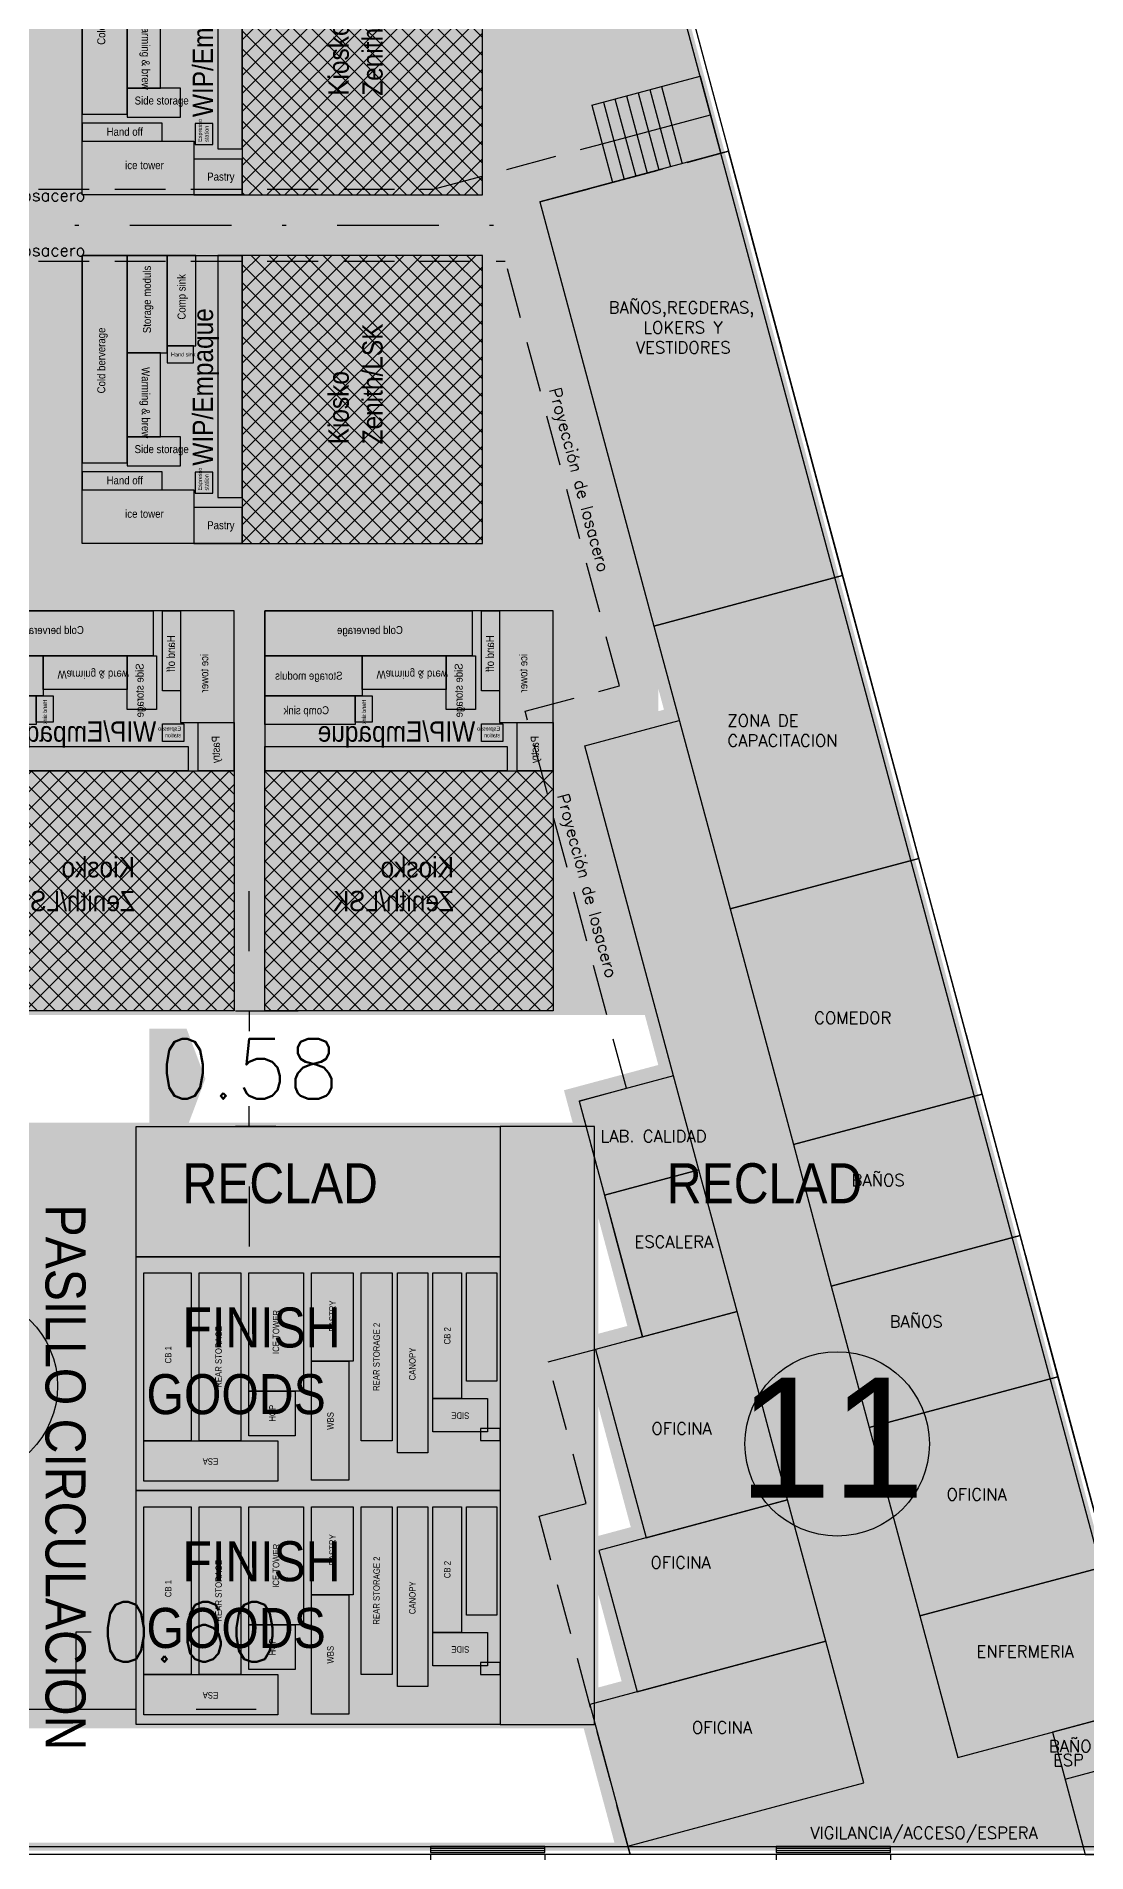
# Model space of a CAD drawing. Header units: millimetres. Extents: x 28 to 201, y 462 to 575.
# Drawn here: x 116.48 to 142.71, y 485.69 to 531.1 of the extents above; entities that cross this region are included whole.
import ezdxf

# ---------------------------------------------------------------- set-up
doc = ezdxf.new("R2010")
doc.units = ezdxf.units.MM
doc.linetypes.add('DASHDOT', pattern=[25.4, 12.7, -6.35, 0, -6.35])
doc.linetypes.add('HIDDEN', pattern=[9.525, 6.35, -3.175])
for name, color, linetype in [('1- 3', 3, 'Continuous'), ('1- muro de carga', 5, 'Continuous'), ('8 hatch 2', 104, 'Continuous'), ('8 ingmet', 170, 'Continuous'), ('8 text 1', 7, 'Continuous'), ('DIM GENERAL', 1, 'Continuous'), ('ejes', 140, 'DASHDOT'), ('LINEA LIMITE DE ZONIFICACION', 2, 'Continuous'), ('proy', 2, 'HIDDEN')]:
    doc.layers.add(name, color=color, linetype=linetype)
doc.styles.add('ARRAY BASE$0$Standard', font='arial.ttf')
doc.styles.add('ARRAY BASE$0$STYLE1', font='tt0009m_.ttf', dxfattribs={"width": 0.9})
doc.styles.get("Standard").update_dxf_attribs({"font": 'arial.ttf'})
doc.styles.add('TEXTO GENERAL', font='tt0009m_.ttf', dxfattribs={"width": 0.9, "height": 1})
doc.styles.add('TEXTOS', font='romans.shx')
doc.dimstyles.new('DIM-75P', dxfattribs={"dimtxt": 0.3, "dimasz": 0.3, "dimexe": 0.0675, "dimexo": 0.0468, "dimgap": 0.0375, "dimtad": 0, "dimtih": 1, "dimtoh": 1, "dimzin": 0, "dimdsep": 46, "dimtxsty": 'TEXTOS', "dimcen": 0.3, "dimclrd": 1, "dimclre": 1, "dimclrt": 2, "dimadec": 0, "dimazin": 0, "dimtfac": 1, "dimtmove": 1, "dimatfit": 3, "dimldrblk": 'flecha', "dimfxl": 0.045, "dimtolj": 1, "dimtzin": 0, "dimlwd": -1, "dimlwe": -1, "dimarcsym": 0})

# ---------------------------------------------------------------- blocks, each defined once
blk = doc.blocks.new('*D5')
at = {"layer": 'Defpoints', "color": 0, "ltscale": 0.01, "transparency": 16777216}
for p in [(1.352, 1.243), (-1.5, 0.15), (1.352, 0.15)]:
    blk.add_point(p, dxfattribs=at)
at = {"layer": 'DIM GENERAL', "color": 1, "ltscale": 0.01, "transparency": 16777216}
for p, q in [((-1.5, 0.197), (-1.5, 1.31)), ((-1.2, 1.243), (-0.261, 1.243)), ((1.052, 1.243), (0.114, 1.243)), ((1.352, 0.197), (1.352, 1.31))]:
    blk.add_line(p, q, dxfattribs=at)
for points in [[(-1.2, 1.193), (-1.2, 1.293), (-1.5, 1.243)], [(1.052, 1.193), (1.052, 1.293), (1.352, 1.243)]]:
    blk.add_solid(points, dxfattribs=at)
at = {"layer": 'DIM GENERAL', "color": 2, "ltscale": 0.01, "transparency": 16777216, "insert": (-0.074, 1.243), "char_height": 0.3, "attachment_point": 5, "rotation": 90, "style": 'TEXTOS'}
blk.add_mtext('\\A1;2.85', dxfattribs=at)
blk = doc.blocks.new('flecha')
at = {"ltscale": 6}
for points in [[(-0.021, 0.03), (-0.106, 0.13), (-0.124, 0.055), (-0.124, 0.212)], [(-0.021, -0.03), (-0.106, -0.13), (-0.124, -0.055), (-0.124, -0.212)]]:
    blk.add_hatch(color=256, dxfattribs=at).paths.add_polyline_path(points)
for p, q in [((0.009, -0.017), (-0.137, 0.242)), ((0.009, 0.017), (-0.137, -0.242)), ((-0.127, 0.244), (-0.127, 0.025)), ((-0.127, 0.025), (-0.104, 0.122)), ((0, 0), (-0.104, 0.122)), ((0, 0), (-0.104, -0.122)), ((-0.127, -0.025), (-0.127, -0.244)), ((-0.127, -0.025), (-0.104, -0.122))]:
    blk.add_line(p, q, dxfattribs=at)
for points in [[(-0.021, 0.03), (-0.106, 0.13), (-0.124, 0.055), (-0.124, 0.212)], [(-0.021, -0.03), (-0.106, -0.13), (-0.124, -0.055), (-0.124, -0.212)]]:
    blk.add_lwpolyline(points, close=True, dxfattribs=at)
blk = doc.blocks.new('ARRAY BASE$0$FINISH')
for points in [[(5.845, 9.099), (5.845, 0), (0, 0), (0, 9.099)], [(0.237, 5.558), (0.237, 8.908), (1.247, 8.908), (1.247, 5.558)], [(5.442, 7.719), (1.247, 7.719), (1.247, 8.908), (5.442, 8.908)], [(5.442, 6.48), (1.247, 6.48), (1.247, 7.519), (5.442, 7.519)], [(2.491, 5.122), (1.374, 5.122), (1.374, 6.28), (2.491, 6.28)], [(5.442, 4.914), (2.491, 4.914), (2.491, 6.28), (5.442, 6.28)], [(0.259, 4.714), (3.239, 4.714), (3.239, 3.784), (0.259, 3.784)], [(5.442, 3.673), (3.239, 3.673), (3.239, 4.714), (5.442, 4.714)], [(1.247, 3.473), (5.442, 3.473), (5.442, 2.703), (1.247, 2.703)], [(5.442, 1.809), (0.947, 1.809), (0.947, 2.566), (5.442, 2.566)], [(2.301, 1.683), (2.301, 0.318), (1.468, 0.318), (1.468, 1.683)], [(2.301, 0.973), (2.301, 1.683), (5.442, 1.683), (5.442, 0.973)], [(1.55, 0), (1.55, 0.495), (1.25, 0.495), (1.25, 0)], [(5.442, 0.086), (2.735, 0.086), (2.735, 0.843), (5.442, 0.843)]]:
    blk.add_lwpolyline(points, close=True)
at = {"style": 'TEXTO GENERAL'}
for s, width, gutter_width, heights, insert, char_height, attachment_point, rotation in [('\\pi0.9016;FINISH GOODS ', 8.493, 12.5, [4.341], (4.579, 8.84), 1, 1, 270), ('\\pi0.89876;CB 1', 2.11022, 20.17, [0], (2.283, 8.385), 0.16136, 1, 359.6009), ('ESA ', 1.48497, 20.17, [0.193], (0.648, 7.242), 0.1614, 2, 89.6009), ('REAR STORAGE', 2.11022, 20.17, [0], (3.344, 7.12), 0.16136, 2, 359.6009), ('HOP ', 1.09476, 20.17, [0.213], (1.936, 5.776), 0.1614, 2, 359.6009), ('ICE TOWER', 2.11022, 20.17, [0], (3.966, 5.684), 0.1614, 2, 359.6009), ('WBS ', 1.48497, 20.17, [0.193], (1.743, 4.326), 0.1614, 2, 359.6009), ('PASTRY ', 2.11022, 20.17, [0], (4.366, 4.274), 0.1614, 2, 359.6009), ('REAR STORAGE 2 ', 2.88701, 20.17, [0.516], (3.345, 3.174), 0.16136, 2, 359.6009), ('CANOPY ', 2.11022, 20.17, [0], (3.167, 2.278), 0.1614, 2, 359.6009), ('CB 2', 0.72255, 20.17, [0.176], (3.872, 1.406), 0.1614, 2, 359.6009), ('SIDE ', 1.09476, 20.17, [0.213], (1.795, 1.001), 0.1614, 2, 89.6009)]:
    blk.add_mtext_dynamic_manual_height_columns(s, width=width, gutter_width=gutter_width, heights=heights, dxfattribs=dict(at, insert=insert, char_height=char_height, attachment_point=attachment_point, rotation=rotation))
blk = doc.blocks.new('*D48')
at = {"layer": 'Defpoints', "color": 0, "ltscale": 0.01, "transparency": 16777216}
for p in [(118.969, 489.279), (115.969, 488.899), (118.969, 488.899)]:
    blk.add_point(p, dxfattribs=at)
at = {"layer": 'LINEA LIMITE DE ZONIFICACION', "color": 1, "ltscale": 0.01, "transparency": 16777216}
for p, q in [((117.469, 489.279), (117.469, 491.21)), ((117.469, 491.21), (117.844, 491.21)), ((115.969, 489.133), (115.969, 489.616)), ((118.969, 489.133), (118.969, 489.616)), ((114.469, 489.279), (112.969, 489.279)), ((115.969, 489.279), (118.969, 489.279)), ((115.969, 489.279), (118.969, 489.279)), ((120.469, 489.279), (121.969, 489.279))]:
    blk.add_line(p, q, dxfattribs=at)
for points in [[(114.469, 489.529), (114.469, 489.029), (115.969, 489.279)], [(120.469, 489.529), (120.469, 489.029), (118.969, 489.279)]]:
    blk.add_solid(points, dxfattribs=at)
at = {"layer": 'LINEA LIMITE DE ZONIFICACION', "color": 2, "ltscale": 0.01, "transparency": 16777216, "insert": (120.318, 491.21), "char_height": 1.5, "attachment_point": 5, "style": 'TEXTOS'}
blk.add_mtext('\\A1;0.60', dxfattribs=at)
blk = doc.blocks.new('*D49')
at = {"layer": 'Defpoints', "color": 0, "ltscale": 0.01, "transparency": 16777216}
for p in [(123.25, 506.732), (121.791, 503.842), (122.698, 503.842)]:
    blk.add_point(p, dxfattribs=at)
at = {"layer": 'LINEA LIMITE DE ZONIFICACION', "color": 1, "ltscale": 0.01, "transparency": 16777216}
for p, q in [((121.791, 508.232), (121.791, 509.732)), ((123.016, 506.732), (121.453, 506.732)), ((121.791, 506.732), (121.791, 506.225)), ((121.791, 503.842), (121.791, 504.35)), ((122.464, 503.842), (121.453, 503.842)), ((121.791, 502.342), (121.791, 500.842))]:
    blk.add_line(p, q, dxfattribs=at)
for points in [[(121.541, 508.232), (122.041, 508.232), (121.791, 506.732)], [(121.541, 502.342), (122.041, 502.342), (121.791, 503.842)]]:
    blk.add_solid(points, dxfattribs=at)
at = {"layer": 'LINEA LIMITE DE ZONIFICACION', "color": 2, "ltscale": 0.01, "transparency": 16777216, "insert": (121.791, 505.287), "char_height": 1.5, "attachment_point": 5, "style": 'TEXTOS'}
blk.add_mtext('\\A1;0.58', dxfattribs=at)
blk = doc.blocks.new('ARRAY BASE$0$KIOSKO DE ARMADO')
h = blk.add_hatch()
h.set_pattern_fill('ANSI37', color=256, scale=0.1, angle=180)
h.set_pattern_definition([(225, (2482.8771, 1339.67897), (0.224506403, -0.224506403), []), (315, (2482.8771, 1339.67897), (0.224506403, 0.224506403), [])])
h.paths.add_polyline_path([(7.2, 10), (0, 10), (0, 4), (7.2, 4)])
for points in [[(7.2, 10), (0, 10), (0, 4), (7.2, 4)], [(0, 4), (7.2, 4), (7.2, 0), (0, 0)], [(7.2, 4), (7.2, 0), (0, 0), (0, 4)], [(6.05, 3.39), (6.05, 4), (0, 4), (0, 3.39)], [(6.303, 2.79), (7.2, 2.79), (7.2, 4), (6.303, 4)], [(5.943, 2.825), (5.943, 3.265), (5.413, 3.265), (5.413, 2.825)], [(2.26, 2.12), (2.26, 2.84), (0, 2.84), (0, 2.12)], [(2.68, 2.78), (2.26, 2.78), (2.26, 2.12), (2.68, 2.12)], [(5.86, 2.79), (7.2, 2.79), (7.2, 0), (5.86, 0)], [(4.53, 2.46), (4.53, 1.12), (5.26, 1.12), (5.26, 2.46)], [(2.43, 1.12), (2.43, 2.12), (0, 2.12), (0, 1.12)], [(2.43, 1.96), (2.43, 1.12), (4.53, 1.12), (4.53, 1.96)], [(5.41, 0), (5.86, 0), (5.86, 2), (5.41, 2)], [(5.18, 0), (5.18, 1.12), (0, 1.12), (0, 0)]]:
    blk.add_lwpolyline(points, close=True)
at = {"attachment_point": 1, "style": 'TEXTO GENERAL'}
for s, insert, char_height, rotation in [('Kiosko Zenith/LSK', (4.722, 6.152), 0.50733, 180), ('Pastry', (6.643, 3.123), 0.2, 90), ('WIP/Empaque', (5.255, 2.761), 0.50733, 180), ('Hand sink', (2.424, 2.218), 0.1, 90), ('Espresso\\Pstation', (5.875, 2.891), 0.1, 180), ('Comp sink', (1.604, 2.382), 0.2, 180), ('Side storage', (4.741, 1.31), 0.2, 90), ('ice tower', (6.357, 1.074), 0.2, 90), ('Storage moduls', (1.942, 1.518), 0.2, 180), ('Hand off', (5.522, 0.609), 0.2, 90), ('Cold berverage', (3.448, 0.377), 0.2, 180)]:
    blk.add_mtext_dynamic_manual_height_columns(s, width=3.63915, gutter_width=2.537, heights=[0], dxfattribs=dict(at, insert=insert, char_height=char_height, rotation=rotation))
at = {"insert": (2.791, 1.689), "char_height": 0.2, "attachment_point": 1, "style": 'TEXTO GENERAL'}
blk.add_mtext_dynamic_manual_height_columns('Warming & brew', width=3.63915, gutter_width=2.537, heights=[0], dxfattribs=at)
blk = doc.blocks.new('10')
h = blk.add_hatch()
h.set_pattern_fill('ANSI37', color=256, scale=0.1, angle=180)
h.set_pattern_definition([(225, (2474.7923, 1329.67897), (0.224506403, -0.224506403), []), (315, (2474.7923, 1329.67897), (0.224506403, 0.224506403), [])])
h.paths.add_polyline_path([(-0.885, -6), (-0.885, -1.448), (-1.274, 0), (-8.085, 0), (-8.085, -6)])
blk.add_lwpolyline([(-1.274, 0), (-8.085, 0), (-8.085, -6), (-0.885, -6), (-0.885, -1.448)])
for points in [[(-8.085, -6), (-0.885, -6), (-0.885, -10), (-8.085, -10)], [(-0.885, -6), (-0.885, -10), (-8.085, -10), (-8.085, -6)], [(-2.035, -6.61), (-2.035, -6), (-8.085, -6), (-8.085, -6.61)], [(-1.782, -7.21), (-0.885, -7.21), (-0.885, -6), (-1.782, -6)], [(-2.141, -7.175), (-2.141, -6.735), (-2.671, -6.735), (-2.671, -7.175)], [(-5.825, -7.88), (-5.825, -7.16), (-8.085, -7.16), (-8.085, -7.88)], [(-5.405, -7.22), (-5.825, -7.22), (-5.825, -7.88), (-5.405, -7.88)], [(-2.225, -7.21), (-0.885, -7.21), (-0.885, -10), (-2.225, -10)], [(-3.555, -7.54), (-3.555, -8.88), (-2.825, -8.88), (-2.825, -7.54)], [(-5.655, -8.88), (-5.655, -7.88), (-8.085, -7.88), (-8.085, -8.88)], [(-5.655, -8.04), (-5.655, -8.88), (-3.555, -8.88), (-3.555, -8.04)], [(-2.675, -10), (-2.225, -10), (-2.225, -8), (-2.675, -8)], [(-2.905, -10), (-2.905, -8.88), (-8.085, -8.88), (-8.085, -10)], [(-24.275, -12.209), (-19.544, -12.209), (-19.544, -10.37), (-24.275, -10.37)], [(-24.239, -27.931), (-19.508, -27.931), (-19.508, -26.092), (-24.239, -26.092)]]:
    blk.add_lwpolyline(points, close=True)
for p in [(-24.099, -10), (-16.054, -10)]:
    blk.add_blockref('ARRAY BASE$0$KIOSKO DE ARMADO', p)
at = {"xscale": -1}
for p, rotation in [((-14.099, -10.88), 90), ((-14.099, -19.594), 90), ((-24.099, -28.48), 180), ((-16.054, -28.48), 180), ((-8.085, -28.48), 180)]:
    blk.add_blockref('ARRAY BASE$0$KIOSKO DE ARMADO', p, dxfattribs=dict(at, rotation=rotation))
at = {"rotation": 270}
for p in [(-12.648, -10.88), (-12.648, -19.594)]:
    blk.add_blockref('ARRAY BASE$0$KIOSKO DE ARMADO', p, dxfattribs=at)
at = {"attachment_point": 1, "style": 'TEXTO GENERAL'}
for s, insert, char_height, rotation in [('Kiosko Zenith/LSK', (-3.363, -3.848), 0.50733, 180), ('Pastry', (-1.442, -6.877), 0.2, 90), ('WIP/Empaque', (-2.83, -7.239), 0.50733, 180), ('Hand sink', (-5.661, -7.782), 0.1, 90), ('Espresso\\Pstation', (-2.21, -7.109), 0.1, 180), ('Comp sink', (-6.481, -7.618), 0.2, 180), ('Side storage', (-3.344, -8.69), 0.2, 90), ('ice tower', (-1.727, -8.926), 0.2, 90), ('Storage moduls', (-6.143, -8.482), 0.2, 180), ('Hand off', (-2.563, -9.391), 0.2, 90), ('Cold berverage', (-4.636, -9.623), 0.2, 180)]:
    blk.add_mtext_dynamic_manual_height_columns(s, width=3.63915, gutter_width=2.537, heights=[0], dxfattribs=dict(at, insert=insert, char_height=char_height, rotation=rotation))
at = {"attachment_point": 1}
for s, insert, char_height, style in [('Warming & brew', (-5.294, -8.311), 0.2, 'TEXTO GENERAL'), ('Tool area', (-23.155, -11.015), 0.5073, 'ARRAY BASE$0$STYLE1'), ('Tool area', (-23.119, -26.737), 0.5073, 'ARRAY BASE$0$STYLE1')]:
    blk.add_mtext_dynamic_manual_height_columns(s, width=3.63915, gutter_width=2.537, heights=[0], dxfattribs=dict(at, insert=insert, char_height=char_height, style=style))
blk = doc.blocks.new('oficinas pb')
at = {"color": 0, "ltscale": 2}
for p, q in [((1286.684, 66.148), (1289.041, 66.781)), ((1288.899, 57.9), (1286.684, 66.148)), ((1299.537, 41.808), (1299.854, 40.63)), ((1298.675, 40.314), (1301.032, 40.947)), ((1287.755, 38.644), (1287.813, 38.429)), ((1299.182, 38.429), (1287.813, 38.429))]:
    blk.add_line(p, q, dxfattribs=at)
for points in [[(1288.408, 69.137), (1293.121, 70.403), (1290.273, 81.007), (1285.56, 79.741)], [(1290.307, 62.068), (1295.02, 63.333), (1293.121, 70.403), (1288.408, 69.137)], [(1291.889, 56.176), (1296.602, 57.442), (1295.02, 63.333), (1290.307, 62.068)], [(1292.838, 52.642), (1297.551, 53.907), (1296.602, 57.442), (1291.889, 56.176)], [(1293.787, 49.107), (1298.5, 50.373), (1297.551, 53.907), (1292.838, 52.642)], [(1291.747, 47.296), (1290.482, 52.009), (1286.947, 51.059), (1288.213, 46.346)], [(1295.053, 44.394), (1299.766, 45.66), (1298.5, 50.373), (1293.787, 49.107)], [(1292.697, 43.761), (1291.747, 47.296), (1287.034, 46.03), (1287.984, 42.495)], [(1296.002, 40.859), (1300.715, 42.125), (1299.766, 45.66), (1295.053, 44.394)], [(1293.646, 40.226), (1292.697, 43.761), (1286.805, 42.179), (1287.755, 38.644)], [(1300.715, 42.125), (1298.359, 41.492), (1299.182, 38.429), (1301.708, 38.429)]]:
    blk.add_lwpolyline(points, close=True, dxfattribs=at)
at = {"layer": '1- 3', "ltscale": 2}
for points in [[(1289.532, 55.543), (1288.899, 57.9), (1286.543, 57.267), (1287.176, 54.911)], [(1290.482, 52.009), (1289.532, 55.543), (1287.176, 54.911), (1288.125, 51.376)]]:
    blk.add_lwpolyline(points, close=True, dxfattribs=at)
at = {"color": 2, "style": 'TEXTOS'}
for s, p in [('OFICINA', (1288.345, 48.929)), ('OFICINA', (1288.321, 45.58)), ('ENFERMERIA', (1296.466, 43.356)), ('OFICINA', (1289.356, 41.458)), ('BAÑO', (1298.271, 40.988)), ('BAÑO', (1299.719, 41.359)), ('ENF', (1299.831, 41.024)), ('ESP', (1298.375, 40.643))]:
    blk.add_text(s, height=0.3, dxfattribs=at).set_placement(p)
at = {"color": 2, "ltscale": 2, "char_height": 0.3, "attachment_point": 1, "style": 'TEXTOS'}
for s, insert, width in [('\\pi0.75146;BAÑOS,REGDERAS,\\P\\pi1.6157;LOKERS Y\\P\\pi1.43;VESTIDORES', (1286.526, 77.254), 5.4315), ('ZONA DE\\PCAPACITACION', (1290.243, 66.925), 4.60286), ('COMEDOR', (1292.408, 59.494), 4.60286), ('BAÑOS', (1293.344, 55.438), 4.60286), ('BAÑOS', (1294.294, 51.904), 4.60286), ('OFICINA', (1295.717, 47.585), 4.60286)]:
    blk.add_mtext(s, dxfattribs=dict(at, insert=insert, width=width))
at = {"color": 2, "ltscale": 0.01, "insert": (1301.357, 39.379), "char_height": 0.3, "width": 5.48187, "attachment_point": 5, "style": 'TEXTOS'}
blk.add_mtext('ZONA DE RESIDUOS PELIGROSOS', dxfattribs=at)
at = {"color": 2, "ltscale": 0.01, "insert": (1295.154, 38.921), "char_height": 0.3, "attachment_point": 5, "style": 'TEXTOS'}
blk.add_mtext_dynamic_manual_height_columns('VIGILANCIA/ACCESO/ESPERA ', width=5.48187, gutter_width=0, heights=[6.729], dxfattribs=at)
at = {"layer": '1- 3', "color": 2, "style": 'TEXTOS'}
for s, p in [('LAB. CALIDAD', (1287.073, 56.237)), ('ESCALERA', (1287.921, 53.599))]:
    blk.add_text(s, height=0.3, dxfattribs=at).set_placement(p)
blk = doc.blocks.new('*E60')
at = {"layer": '8 hatch 2', "ltscale": 2, "transparency": 33554483}
h = blk.add_hatch(color=155, dxfattribs=at)
h.dxf.hatch_style = 1
h.paths.add_polyline_path([(85.276, 59.37), (62.451, 59.37), (62.274, 20.89), (86.729, 20.89), (88.034, 20.89), (86.2, 27.719), (88.198, 28.256), (88.19, 29.718), (85.075, 41.313), (89.787, 42.578)])
h = blk.add_hatch(color=100, dxfattribs=at)
h.dxf.hatch_style = 1
h.paths.add_polyline_path([(89.789, 42.579), (85.075, 41.313), (88.557, 28.352), (86.2, 27.719), (88.415, 19.471), (86.059, 18.839), (87.641, 12.947), (86.462, 12.631), (87.728, 7.918), (86.55, 7.601), (87.499, 4.067), (86.321, 3.75), (87.328, 0), (101.224, 0)])
h = blk.add_hatch(color=202, dxfattribs=at)
h.dxf.hatch_style = 1
h.paths.add_polyline_path([(63.15, 18), (63.15, 3.056), (86.698, 3.056), (86.698, 3.119), (86.582, 3.553), (86.698, 3.584), (86.698, 17.234), (86.492, 18)])
at = {"layer": '8 hatch 2', "ltscale": 2, "transparency": 33554687, "const_width": 0.2}
for points in [[(60, 79.605), (79.84, 79.605), (101.224, 0), (60, 0)], [(85.276, 59.37), (62.451, 59.37), (62.274, 20.89), (86.729, 20.89), (88.034, 20.89), (86.2, 27.719), (88.198, 28.256), (88.19, 29.718), (85.075, 41.313), (89.787, 42.578)], [(89.789, 42.579), (85.075, 41.313), (88.557, 28.352), (86.2, 27.719), (88.415, 19.471), (86.059, 18.839), (87.641, 12.947), (86.462, 12.631), (87.728, 7.918), (86.55, 7.601), (87.499, 4.067), (86.321, 3.75), (87.328, 0), (101.224, 0)], [(86.698, 18), (63.15, 18), (63.15, 3.056), (86.698, 3.056)]]:
    blk.add_lwpolyline(points, close=True, dxfattribs=at)
at = {"layer": '8 text 1', "ltscale": 2}
for centre in [(70.983, 11.52), (92.761, 10.07)]:
    blk.add_circle(centre, 2.304, dxfattribs=at)
blk.add_text('11', height=3, dxfattribs=at).set_placement((90.292, 8.727))
blk = doc.blocks.new('ARRAY BASE$0$PUERTA TRANSICION')
at = {"color": 1}
for points in [[(-1.5, 0), (1.352, 0), (1.352, 0.15), (-1.5, 0.15)], [(1.352, 0.05), (1.352, 0.1), (-1.5, 0.1), (-1.5, 0.05)]]:
    blk.add_lwpolyline(points, close=True, dxfattribs=at)
at = {"color": 2, "ltscale": 0.01, "insert": (0.263, 1.323), "char_height": 0.2, "attachment_point": 1, "rotation": 90}
blk.add_mtext_dynamic_manual_height_columns('H=3.00', width=0.44515, gutter_width=12.5, heights=[0], dxfattribs=at)
at = {"insert": (-0.529, 0.563), "char_height": 0.2, "attachment_point": 1, "style": 'ARRAY BASE$0$Standard'}
blk.add_mtext_dynamic_manual_height_columns('\\pi0.1067;PUERTA', width=1.32555, gutter_width=13.918, heights=[0.278], dxfattribs=at)
at = {"layer": 'DIM GENERAL', "ltscale": 0.01}
dim = blk.add_linear_dim(base=(1.352, 1.243), p1=(-1.5, 0.15), p2=(1.352, 0.15), angle=180, dimstyle='DIM-75P', dxfattribs=at)
dim.commit()
dim.dimension.update_dxf_attribs({"geometry": '*D5', "text_midpoint": (-0.074, 1.243)})

msp = doc.modelspace()

# ---------------------------------------------------------------- linework, layer by layer
at = {"color": 1, "ltscale": 2}
for p, q in [((130.352, 529.376), (133.056, 530.102)), ((133.056, 530.102), (133.574, 528.171)), ((130.641, 529.454), (131.16, 527.522)), ((130.931, 529.532), (131.45, 527.6)), ((131.221, 529.609), (131.739, 527.678)), ((131.51, 529.687), (132.029, 527.756)), ((131.8, 529.765), (132.319, 527.833)), ((132.09, 529.843), (132.609, 527.911)), ((130.352, 529.376), (130.87, 527.444)), ((130.611, 528.41), (133.315, 529.136)), ((130.183, 527.26), (131.986, 527.744))]:
    msp.add_line(p, q, dxfattribs=at)
for points in [[(128.068, 500.588), (118.969, 500.588), (118.969, 503.842), (128.068, 503.842)], [(128.068, 488.899), (130.419, 488.899), (130.419, 503.842), (128.068, 503.842)]]:
    msp.add_lwpolyline(points, close=True)
at = {"layer": '1- muro de carga', "lineweight": 25}
for points in [[(33.486, 565.645), (123.721, 565.645), (145.206, 485.645), (33.486, 485.645)], [(33.486, 565.447), (123.561, 565.447), (144.945, 485.842), (33.486, 485.842)]]:
    msp.add_lwpolyline(points, dxfattribs=at)
at = {"layer": '8 ingmet', "ltscale": 2}
for points in [[(119.299, 526.158, 2.5, 2.5, 0), (119.762, 526.158, 5, 0, 0), (120.701, 526.158, 0, 0, 0)], [(119.299, 517.715, 2.5, 2.5, 0), (119.762, 517.715, 5, 0, 0), (120.701, 517.715, 0, 0, 0)], [(119.299, 505.04, 2.5, 2.5, 0), (119.762, 505.04, 5, 0, 0), (120.701, 505.04, 0, 0, 0)]]:
    msp.add_lwpolyline(points, format="xyseb", dxfattribs=at)
at = {"layer": 'ejes', "ltscale": 0.2}
msp.add_line((103.27, 526.376), (128.193, 526.376), dxfattribs=at)
at = {"layer": 'proy', "ltscale": 0.2}
for p, q in [((126.388, 527.276), (130.611, 528.41)), ((108.911, 527.276), (126.388, 527.276)), ((108.911, 525.476), (128.193, 525.476))]:
    msp.add_line(p, q, dxfattribs=at)
msp.add_lwpolyline([(129.058, 526.958), (133.771, 528.223), (145.206, 485.645), (131.31, 485.645), (129.037, 494.108), (130.216, 494.425), (129.266, 497.959), (131.623, 498.592), (131.306, 499.77), (130.99, 500.949), (130.041, 504.483), (131.219, 504.8), (128.687, 514.226), (131.044, 514.859), (128.193, 525.476)], dxfattribs=at)

# ---------------------------------------------------------------- block references
at = {"color": 1}
msp.add_blockref('*E60', (43.721, 485.842), dxfattribs=at)
msp.add_blockref('10', (130.271, 545.213))
for name, p, rotation in [('ARRAY BASE$0$FINISH', (128.068, 494.743), 90), ('ARRAY BASE$0$FINISH', (128.068, 488.899), 90), ('ARRAY BASE$0$PUERTA TRANSICION', (127.677, 485.845), 180), ('ARRAY BASE$0$PUERTA TRANSICION', (136.313, 485.845), 180)]:
    msp.add_blockref(name, p, dxfattribs=dict(rotation=rotation))
at = {"layer": '1- 3'}
msp.add_blockref('oficinas pb', (-1156.502, 447.216), dxfattribs=at)

# ---------------------------------------------------------------- texts
at = {"char_height": 1, "attachment_point": 1, "style": 'TEXTO GENERAL'}
for insert in [(108.294, 502.927), (120.393, 502.927)]:
    msp.add_mtext_dynamic_manual_height_columns('\\pi11.833;RECLAD', width=27.40933, gutter_width=62.5, heights=[4.98], dxfattribs=dict(at, insert=insert))
at = {"layer": '1- 3', "color": 2, "ltscale": 2, "char_height": 0.3, "width": 6.05952, "attachment_point": 1, "style": 'TEXTOS'}
for insert in [(112.585, 527.276), (112.585, 525.903)]:
    msp.add_mtext('\\pi0.37262;Proyección de losacero', dxfattribs=dict(at, insert=insert))
at = {"layer": '1- 3', "color": 2, "ltscale": 2, "char_height": 0.3, "width": 6.05952, "attachment_point": 1, "rotation": 285.0328, "style": 'TEXTOS'}
for insert in [(129.475, 522.702), (129.673, 512.556)]:
    msp.add_mtext('\\pi0.37262;Proyección de losacero', dxfattribs=dict(at, insert=insert))
at = {"layer": 'LINEA LIMITE DE ZONIFICACION', "ltscale": 0.01, "style": 'TEXTO GENERAL', "width": 0.9}
msp.add_text('PASILLO CIRCULACION', height=1, rotation=270, dxfattribs=at).set_placement((116.707, 501.895))

# ---------------------------------------------------------------- dimensions: what is measured, and where the dimension line sits
at = {"layer": 'LINEA LIMITE DE ZONIFICACION', "ltscale": 0.01}
dim = msp.add_linear_dim(base=(121.791, 503.842), p1=(123.25, 506.732), p2=(122.698, 503.842), angle=90, dimstyle='DIM-75P', override={"dimscale": 5, "dimlfac": 0.2}, dxfattribs=at)
dim.commit()
dim.dimension.update_dxf_attribs({"geometry": '*D49', "text_midpoint": (121.791, 505.287)})
dim = msp.add_linear_dim(base=(118.969, 489.279), p1=(115.969, 488.899), p2=(118.969, 488.899), dimstyle='DIM-75P', override={"dimscale": 5, "dimlfac": 0.2}, dxfattribs=at)
dim.commit()
dim.dimension.update_dxf_attribs({"geometry": '*D48', "text_midpoint": (118.032, 491.21)})

doc.saveas('drawing.dxf')
